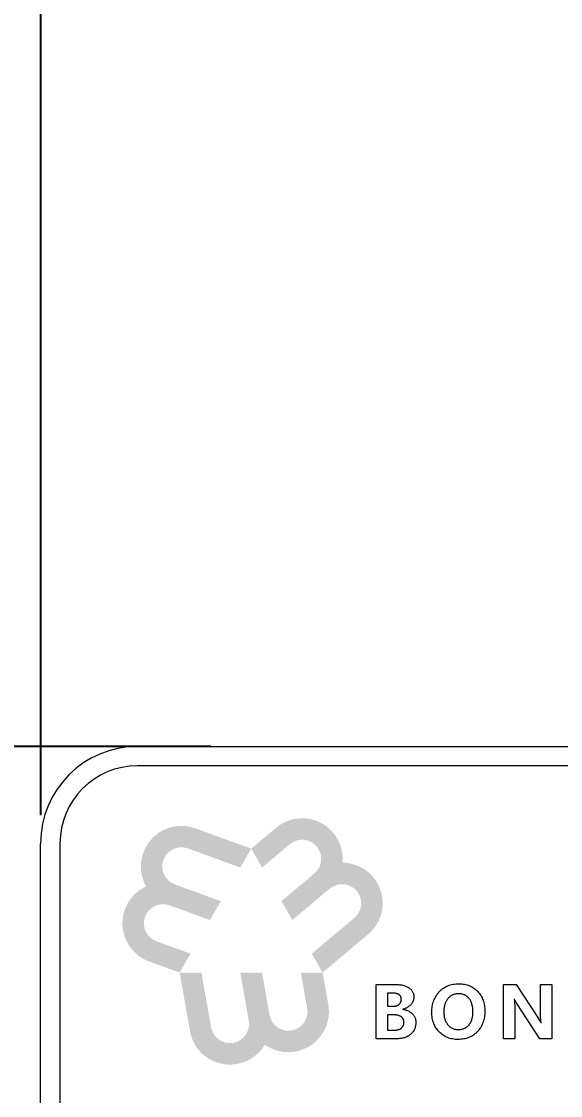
# Model space of a CAD drawing. Header units: millimetres. Extents: x 130143 to 328923, y 19139 to 134795.
# Drawn here: x 308461 to 309295, y 89503 to 91164 of the extents above; entities that cross this region are included whole.
import ezdxf

# ---------------------------------------------------------------- set-up
doc = ezdxf.new("R2010")
doc.units = ezdxf.units.MM
doc.header["$LTSCALE"] = 10
doc.layers.get('Defpoints').update_dxf_attribs({"color": 250})
doc.layers.add('邦威智能化', color=7, linetype='Continuous', lineweight=18)
doc.styles.get("Standard").update_dxf_attribs({"font": 'arial.ttf'})
doc.styles.add('宋体', font='', dxfattribs={"width": 0.8})
doc.styles.get('宋体').set_extended_font_data('SimSun')
doc.dimstyles.get("Standard").update_dxf_attribs({"dimtxt": 0.18, "dimasz": 0.18, "dimexe": 0.18, "dimexo": 0.0625, "dimgap": 0.09, "dimtad": 0, "dimtih": 1, "dimtoh": 1, "dimdec": 4, "dimzin": 0, "dimdsep": 46, "dimtxsty": 'Standard', "dimcen": 0.09, "dimadec": 0, "dimazin": 0, "dimtfac": 1, "dimtdec": 4, "dimtofl": 0, "dimtmove": 0, "dimatfit": 3, "dimfxl": 1, "dimtolj": 1, "dimtzin": 0, "dimarcsym": 0})

# ---------------------------------------------------------------- blocks, each defined once
blk = doc.blocks.new('*D495')
at = {"layer": 'Defpoints', "color": 0, "transparency": 16777216}
for p in [(315092.8, 91530), (308490.7, 89902.8), (315090.4, 89893.1)]:
    blk.add_point(p, dxfattribs=at)
at = {"layer": '邦威智能化', "color": 0, "lineweight": -2, "transparency": 16777216}
for p, q in [((308493.1, 91535.2), (308493.7, 91914.7)), ((315092.8, 91525.5), (315093.4, 91905)), ((308643.1, 91539.5), (310971.3, 91536.1)), ((314942.8, 91530.2), (312614.6, 91533.7))]:
    blk.add_line(p, q, dxfattribs=at)
at = {"layer": '邦威智能化', "color": 0, "transparency": 16777216}
for points in [[(308643.2, 91564.5), (308643.1, 91514.5), (308493.1, 91539.7)], [(314942.8, 91555.2), (314942.8, 91505.2), (315092.8, 91530)]]:
    blk.add_solid(points, dxfattribs=at)
at = {"layer": '邦威智能化', "color": 7, "lineweight": -3, "transparency": 16777216, "insert": (311793, 91534.9), "char_height": 750, "attachment_point": 5, "style": '宋体'}
blk.add_mtext('\\A1;220', dxfattribs=at)

msp = doc.modelspace()

# ---------------------------------------------------------------- hatches: boundary and pattern name
at = {"layer": '邦威智能化'}
h = msp.add_hatch(color=0, dxfattribs=at)
h.dxf.hatch_style = 1
h.paths.add_polyline_path([(308854.70826, 89917.29605), (308816.19347, 89884.9783), (308833.03818, 89855.80241), (308876.03441, 89891.88054, -1), (308914.05238, 89846.57249), (308863.06711, 89803.79077), (308879.91182, 89774.61487), (308937.84825, 89823.22931, -1), (308975.86622, 89777.92126), (308909.94076, 89722.60323), (308926.78547, 89693.42734), (308997.19237, 89752.50575, 0.6963072607), (308957.51533, 89863.32217, 0.6707004433)])
h.paths.add_polyline_path([(308926.78547, 89693.42734), (308893.09605, 89693.42734), (308902.84251, 89638.15244, -1), (308844.5956, 89627.88194), (308833.03818, 89693.42734), (308799.34876, 89693.42734), (308812.48188, 89618.9457, -1), (308754.23498, 89608.6752), (308739.29089, 89693.42734), (308705.60147, 89693.42734), (308721.56142, 89602.91397, 0.6963072607), (308837.36977, 89581.86708, 0.6707004433), (308935.51606, 89643.91367)])
h.paths.add_polyline_path([(308698.25027, 89829.65797, -1), (308718.47921, 89885.23652), (308799.34876, 89855.80241), (308816.19347, 89884.9783), (308729.82661, 89916.41327, 0.6963072607), (308653.6953, 89826.64373, 0.6707004433), (308658.35608, 89710.62325), (308705.60147, 89693.42734), (308722.44618, 89722.60323), (308669.70348, 89741.8, -1), (308689.93242, 89797.37855), (308752.47511, 89774.61487), (308769.31982, 89803.79077)])

# ---------------------------------------------------------------- linework, layer by layer
at = {"layer": '邦威智能化', "color": 5, "lineweight": -3}
for p, q in [((308490.7114, 89936.8289, 358.39653), (308490.7114, 91432.28394, 358.39653)), ((308753.84387, 90043.17229, 358.39653), (307822.04786, 90043.2468, 358.39653))]:
    msp.add_line(p, q, dxfattribs=at)
at = {"layer": '邦威智能化', "color": 7, "linetype": 'Continuous', "lineweight": 15}
for p, q in [((308640.39558, 90043.09778, 358.39653), (314940.39538, 90043.09778, 358.39653)), ((314940.39538, 90013.09783, 358.39653), (308640.39558, 90013.09783, 358.39653)), ((308490.3955, 86593.09783, 358.39653), (308490.3955, 89893.09781, 358.39653)), ((308520.39556, 89893.09781, 358.39653), (308520.39556, 86593.09783, 358.39653)), ((309009.48611, 89674.96966, 358.39653), (309039.30547, 89674.96966, 358.39653)), ((309009.48611, 89590.96966, 358.39653), (309009.48611, 89674.96966, 358.39653)), ((309026.90074, 89661.65259, 358.39653), (309026.90074, 89641.16479, 358.39653)), ((309034.42361, 89661.65259, 358.39653), (309026.90074, 89661.65259, 358.39653)), ((309206.57879, 89674.96966, 358.39653), (309226.12223, 89674.96966, 358.39653)), ((309206.57879, 89590.96966, 358.39653), (309206.57879, 89674.96966, 358.39653)), ((309226.12223, 89674.96966, 358.39653), (309260.45531, 89622.14954, 358.39653)), ((309263.94464, 89674.96966, 358.39653), (309281.35928, 89674.96966, 358.39653)), ((309263.94464, 89627.07942, 358.39653), (309263.94464, 89674.96966, 358.39653)), ((309281.35928, 89674.96966, 358.39653), (309281.35928, 89590.96966, 358.39653)), ((309223.35318, 89652.14497, 358.39653), (309223.08107, 89652.14497, 358.39653)), ((309263.00028, 89590.96966, 358.39653), (309227.37071, 89645.31037, 358.39653)), ((309026.90074, 89641.16479, 358.39653), (309035.35196, 89641.16479, 358.39653)), ((309026.90074, 89627.84771, 358.39653), (309026.90074, 89604.28674, 358.39653)), ((309037.59281, 89627.84771, 358.39653), (309026.90074, 89627.84771, 358.39653)), ((309051.00592, 89636.61906, 358.39653), (309051.00592, 89636.39497, 358.39653)), ((309223.99342, 89638.74787, 358.39653), (309223.99342, 89590.96966, 358.39653)), ((309264.6329, 89615.475, 358.39653), (309264.90501, 89615.475, 358.39653)), ((309026.90074, 89604.28674, 358.39653), (309037.76888, 89604.28674, 358.39653)), ((309040.73001, 89590.96966, 358.39653), (309009.48611, 89590.96966, 358.39653)), ((309223.99342, 89590.96966, 358.39653), (309206.57879, 89590.96966, 358.39653)), ((309281.35928, 89590.96966, 358.39653), (309263.00028, 89590.96966, 358.39653))]:
    msp.add_line(p, q, dxfattribs=at)
for radius in [150, 120]:
    msp.add_arc((308640.39548, 89893.09782, 358.39653), radius, 90, 180, dxfattribs=at)
for points, knots in [([(309048.41293, 89652.12896, 358.39653), (309048.40764, 89652.51406, 358.39653), (309048.39736, 89653.26199, 358.39653), (309048.20455, 89654.34286, 358.39653), (309047.94568, 89655.35794, 358.39653), (309047.54852, 89656.29214, 358.39653), (309047.07656, 89657.1721, 358.39653), (309046.45672, 89657.95226, 358.39653), (309045.74806, 89658.66849, 358.39653), (309044.91538, 89659.29816, 358.39653), (309043.97742, 89659.84842, 358.39653), (309042.93288, 89660.33693, 358.39653), (309041.78138, 89660.75015, 358.39653), (309040.51678, 89661.08255, 358.39653), (309039.1461, 89661.3336, 358.39653), (309037.67217, 89661.52748, 358.39653), (309036.08464, 89661.63896, 358.39653), (309034.98933, 89661.64795, 358.39653), (309034.42361, 89661.65259, 358.39653)], [0, 0, 0, 0, 204.9987740727, 398.1478191316, 583.7764370417, 762.3389188677, 938.0690712508, 1114.4656975383, 1291.4805783219, 1474.1206615271, 1669.2704406335, 1870.3432368431, 2088.1096563823, 2320.6484088745, 2566.6975933898, 2830.6303123563, 3112.9623859676, 3414.558164398, 3414.558164398, 3414.558164398, 3414.558164398]), ([(309048.41293, 89652.12896, 358.39653), (309048.40764, 89652.51406, 358.39653), (309048.39736, 89653.26199, 358.39653), (309048.20455, 89654.34286, 358.39653), (309047.94568, 89655.35794, 358.39653), (309047.54852, 89656.29214, 358.39653), (309047.07656, 89657.1721, 358.39653), (309046.45672, 89657.95226, 358.39653), (309045.74806, 89658.66849, 358.39653), (309044.91538, 89659.29816, 358.39653), (309043.97742, 89659.84842, 358.39653), (309042.93288, 89660.33693, 358.39653), (309041.78138, 89660.75015, 358.39653), (309040.51678, 89661.08255, 358.39653), (309039.1461, 89661.3336, 358.39653), (309037.67217, 89661.52748, 358.39653), (309036.08464, 89661.63896, 358.39653), (309034.98933, 89661.64795, 358.39653), (309034.42361, 89661.65259, 358.39653)], [0, 0, 0, 0, 204.9987740727, 398.1478191316, 583.7764370417, 762.3389188677, 938.0690712508, 1114.4656975383, 1291.4805783219, 1474.1206615271, 1669.2704406335, 1870.3432368431, 2088.1096563823, 2320.6484088745, 2566.6975933898, 2830.6303123563, 3112.9623859676, 3414.558164398, 3414.558164398, 3414.558164398, 3414.558164398]), ([(309039.30547, 89674.96966, 358.39653), (309040.41565, 89674.95507, 358.39653), (309042.57474, 89674.9267, 358.39653), (309045.71222, 89674.68563, 358.39653), (309048.65724, 89674.28629, 358.39653), (309051.41179, 89673.74089, 358.39653), (309053.96041, 89672.99782, 358.39653), (309056.32371, 89672.12244, 358.39653), (309058.4817, 89671.06663, 358.39653), (309060.4459, 89669.86417, 358.39653), (309062.20412, 89668.52621, 358.39653), (309063.71166, 89667.02418, 358.39653), (309065.0075, 89665.42084, 358.39653), (309066.06248, 89663.68257, 358.39653), (309066.88184, 89661.82069, 358.39653), (309067.4544, 89659.8284, 358.39653), (309067.82071, 89657.71794, 358.39653), (309067.85752, 89656.26544, 358.39653), (309067.87635, 89655.52226, 358.39653)], [0, 0, 0, 0, 293.0604530385, 569.9411110869, 830.0976597665, 1077.3311164659, 1310.4728088817, 1530.2272436191, 1741.8878447791, 1943.6040003157, 2137.4353543041, 2323.687488651, 2504.0683115814, 2680.4113669053, 2858.8959230538, 3039.4141790122, 3226.5165415014, 3422.5513759517, 3422.5513759517, 3422.5513759517, 3422.5513759517]), ([(309039.30547, 89674.96966, 358.39653), (309040.41565, 89674.95507, 358.39653), (309042.57474, 89674.9267, 358.39653), (309045.71222, 89674.68563, 358.39653), (309048.65724, 89674.28629, 358.39653), (309051.41179, 89673.74089, 358.39653), (309053.96041, 89672.99782, 358.39653), (309056.32371, 89672.12244, 358.39653), (309058.4817, 89671.06663, 358.39653), (309060.4459, 89669.86417, 358.39653), (309062.20412, 89668.52621, 358.39653), (309063.71166, 89667.02418, 358.39653), (309065.0075, 89665.42084, 358.39653), (309066.06248, 89663.68257, 358.39653), (309066.88184, 89661.82069, 358.39653), (309067.4544, 89659.8284, 358.39653), (309067.82071, 89657.71794, 358.39653), (309067.85752, 89656.26544, 358.39653), (309067.87635, 89655.52226, 358.39653)], [0, 0, 0, 0, 293.0604530385, 569.9411110869, 830.0976597665, 1077.3311164659, 1310.4728088817, 1530.2272436191, 1741.8878447791, 1943.6040003157, 2137.4353543041, 2323.687488651, 2504.0683115814, 2680.4113669053, 2858.8959230538, 3039.4141790122, 3226.5165415014, 3422.5513759517, 3422.5513759517, 3422.5513759517, 3422.5513759517]), ([(309095.73976, 89631.89726, 358.39653), (309095.77044, 89633.4889, 358.39653), (309095.83055, 89636.60721, 358.39653), (309096.39379, 89641.16836, 358.39653), (309097.27626, 89645.5114, 358.39653), (309098.54561, 89649.62171, 358.39653), (309100.16467, 89653.50872, 358.39653), (309102.16306, 89657.15654, 358.39653), (309104.50995, 89660.58889, 358.39653), (309107.20983, 89663.75724, 358.39653), (309110.18991, 89666.64041, 358.39653), (309113.43509, 89669.15191, 358.39653), (309116.92516, 89671.26187, 358.39653), (309120.6372, 89672.99772, 358.39653), (309124.58238, 89674.34571, 358.39653), (309128.7551, 89675.30145, 358.39653), (309133.16119, 89675.89038, 358.39653), (309136.17996, 89675.95898, 358.39653), (309137.72376, 89675.99406, 358.39653)], [0, 0, 0, 0, 241.4009299129, 472.9459829084, 696.1677967679, 913.0478709304, 1124.5818400809, 1333.9720099966, 1543.0176334008, 1754.3656440358, 1964.4806414637, 2171.0904232019, 2375.5913092391, 2582.0186330339, 2791.6840324961, 3006.9019102104, 3230.6163844791, 3464.7689440449, 3464.7689440449, 3464.7689440449, 3464.7689440449]), ([(309095.73976, 89631.89726, 358.39653), (309095.77044, 89633.4889, 358.39653), (309095.83055, 89636.60721, 358.39653), (309096.39379, 89641.16836, 358.39653), (309097.27626, 89645.5114, 358.39653), (309098.54561, 89649.62171, 358.39653), (309100.16467, 89653.50872, 358.39653), (309102.16306, 89657.15654, 358.39653), (309104.50995, 89660.58889, 358.39653), (309107.20983, 89663.75724, 358.39653), (309110.18991, 89666.64041, 358.39653), (309113.43509, 89669.15191, 358.39653), (309116.92516, 89671.26187, 358.39653), (309120.6372, 89672.99772, 358.39653), (309124.58238, 89674.34571, 358.39653), (309128.7551, 89675.30145, 358.39653), (309133.16119, 89675.89038, 358.39653), (309136.17996, 89675.95898, 358.39653), (309137.72376, 89675.99406, 358.39653)], [0, 0, 0, 0, 241.4009299129, 472.9459829084, 696.1677967679, 913.0478709304, 1124.5818400809, 1333.9720099966, 1543.0176334008, 1754.3656440358, 1964.4806414637, 2171.0904232019, 2375.5913092391, 2582.0186330339, 2791.6840324961, 3006.9019102104, 3230.6163844791, 3464.7689440449, 3464.7689440449, 3464.7689440449, 3464.7689440449]), ([(309137.72376, 89675.99406, 358.39653), (309139.18725, 89675.95565, 358.39653), (309142.05522, 89675.8804, 358.39653), (309146.24996, 89675.33506, 358.39653), (309150.22302, 89674.40564, 358.39653), (309153.98433, 89673.10856, 358.39653), (309157.51481, 89671.41532, 358.39653), (309160.84238, 89669.37593, 358.39653), (309163.92774, 89666.93922, 358.39653), (309166.76322, 89664.15411, 358.39653), (309169.33394, 89661.09863, 358.39653), (309171.56899, 89657.79595, 358.39653), (309173.47033, 89654.28564, 358.39653), (309175.02572, 89650.55925, 358.39653), (309176.22932, 89646.61798, 358.39653), (309177.06656, 89642.46853, 358.39653), (309177.59273, 89638.11046, 358.39653), (309177.65775, 89635.13203, 358.39653), (309177.69098, 89633.60991, 358.39653)], [0, 0, 0, 0, 236.808840732, 464.0702960783, 683.1404038141, 896.1315440442, 1106.6139708621, 1315.5677937065, 1526.4748303737, 1741.3998384716, 1957.7509827527, 2171.6084269943, 2385.6435877906, 2602.7652427434, 2823.9975824879, 3051.4164461136, 3287.0338378888, 3533.2969414496, 3533.2969414496, 3533.2969414496, 3533.2969414496]), ([(309137.72376, 89675.99406, 358.39653), (309139.18725, 89675.95565, 358.39653), (309142.05522, 89675.8804, 358.39653), (309146.24996, 89675.33506, 358.39653), (309150.22302, 89674.40564, 358.39653), (309153.98433, 89673.10856, 358.39653), (309157.51481, 89671.41532, 358.39653), (309160.84238, 89669.37593, 358.39653), (309163.92774, 89666.93922, 358.39653), (309166.76322, 89664.15411, 358.39653), (309169.33394, 89661.09863, 358.39653), (309171.56899, 89657.79595, 358.39653), (309173.47033, 89654.28564, 358.39653), (309175.02572, 89650.55925, 358.39653), (309176.22932, 89646.61798, 358.39653), (309177.06656, 89642.46853, 358.39653), (309177.59273, 89638.11046, 358.39653), (309177.65775, 89635.13203, 358.39653), (309177.69098, 89633.60991, 358.39653)], [0, 0, 0, 0, 236.808840732, 464.0702960783, 683.1404038141, 896.1315440442, 1106.6139708621, 1315.5677937065, 1526.4748303737, 1741.3998384716, 1957.7509827527, 2171.6084269943, 2385.6435877906, 2602.7652427434, 2823.9975824879, 3051.4164461136, 3287.0338378888, 3533.2969414496, 3533.2969414496, 3533.2969414496, 3533.2969414496]), ([(309035.35196, 89641.16479, 358.39653), (309035.84309, 89641.17488, 358.39653), (309036.80037, 89641.19457, 358.39653), (309038.20212, 89641.32242, 358.39653), (309039.52582, 89641.53951, 358.39653), (309040.76521, 89641.86584, 358.39653), (309041.92613, 89642.26106, 358.39653), (309043.00529, 89642.75863, 358.39653), (309043.99835, 89643.35529, 358.39653), (309044.91559, 89644.02408, 358.39653), (309045.73477, 89644.78278, 358.39653), (309046.4649, 89645.6096, 358.39653), (309047.05182, 89646.53725, 358.39653), (309047.5548, 89647.51409, 358.39653), (309047.94382, 89648.5672, 358.39653), (309048.20482, 89649.69174, 358.39653), (309048.39697, 89650.88466, 358.39653), (309048.40752, 89651.70664, 358.39653), (309048.41293, 89652.12896, 358.39653)], [0, 0, 0, 0, 259.7503662173, 506.2891200935, 743.813116964, 968.3073107884, 1183.3814797944, 1391.7038060275, 1595.4462107818, 1795.2420398365, 1990.9507269391, 2185.0045585466, 2376.7674323973, 2569.8545369059, 2765.3800428354, 2968.6529042621, 3179.7660216539, 3402.854722302, 3402.854722302, 3402.854722302, 3402.854722302]), ([(309035.35196, 89641.16479, 358.39653), (309035.84309, 89641.17488, 358.39653), (309036.80037, 89641.19457, 358.39653), (309038.20212, 89641.32242, 358.39653), (309039.52582, 89641.53951, 358.39653), (309040.76521, 89641.86584, 358.39653), (309041.92613, 89642.26106, 358.39653), (309043.00529, 89642.75863, 358.39653), (309043.99835, 89643.35529, 358.39653), (309044.91559, 89644.02408, 358.39653), (309045.73477, 89644.78278, 358.39653), (309046.4649, 89645.6096, 358.39653), (309047.05182, 89646.53725, 358.39653), (309047.5548, 89647.51409, 358.39653), (309047.94382, 89648.5672, 358.39653), (309048.20482, 89649.69174, 358.39653), (309048.39697, 89650.88466, 358.39653), (309048.40752, 89651.70664, 358.39653), (309048.41293, 89652.12896, 358.39653)], [0, 0, 0, 0, 259.7503662173, 506.2891200935, 743.813116964, 968.3073107884, 1183.3814797944, 1391.7038060275, 1595.4462107818, 1795.2420398365, 1990.9507269391, 2185.0045585466, 2376.7674323973, 2569.8545369059, 2765.3800428354, 2968.6529042621, 3179.7660216539, 3402.854722302, 3402.854722302, 3402.854722302, 3402.854722302]), ([(309067.87635, 89655.52226, 358.39653), (309067.86032, 89654.96656, 358.39653), (309067.8286, 89653.86668, 358.39653), (309067.59507, 89652.2438, 358.39653), (309067.23627, 89650.66886, 358.39653), (309066.69575, 89649.15621, 358.39653), (309066.02511, 89647.68805, 358.39653), (309065.18315, 89646.27946, 358.39653), (309064.20791, 89644.91559, 358.39653), (309063.08717, 89643.62514, 358.39653), (309061.85191, 89642.41657, 358.39653), (309060.54745, 89641.27455, 358.39653), (309059.14472, 89640.24967, 358.39653), (309057.66865, 89639.3194, 358.39653), (309056.1196, 89638.48533, 358.39653), (309054.48295, 89637.76637, 358.39653), (309052.7832, 89637.11819, 358.39653), (309051.60104, 89636.78619, 358.39653), (309051.00592, 89636.61906, 358.39653)], [0, 0, 0, 0, 209.2970928877, 414.2634327418, 616.6107939605, 816.8705955694, 1018.3373983728, 1223.8058299676, 1434.114049068, 1649.3128167922, 1866.7902671844, 2084.8244013809, 2301.9299362374, 2520.5470628144, 2741.7823418722, 2964.0471574919, 3193.671084234, 3426.449609684, 3426.449609684, 3426.449609684, 3426.449609684]), ([(309067.87635, 89655.52226, 358.39653), (309067.86032, 89654.96656, 358.39653), (309067.8286, 89653.86668, 358.39653), (309067.59507, 89652.2438, 358.39653), (309067.23627, 89650.66886, 358.39653), (309066.69575, 89649.15621, 358.39653), (309066.02511, 89647.68805, 358.39653), (309065.18315, 89646.27946, 358.39653), (309064.20791, 89644.91559, 358.39653), (309063.08717, 89643.62514, 358.39653), (309061.85191, 89642.41657, 358.39653), (309060.54745, 89641.27455, 358.39653), (309059.14472, 89640.24967, 358.39653), (309057.66865, 89639.3194, 358.39653), (309056.1196, 89638.48533, 358.39653), (309054.48295, 89637.76637, 358.39653), (309052.7832, 89637.11819, 358.39653), (309051.60104, 89636.78619, 358.39653), (309051.00592, 89636.61906, 358.39653)], [0, 0, 0, 0, 209.2970928877, 414.2634327418, 616.6107939605, 816.8705955694, 1018.3373983728, 1223.8058299676, 1434.114049068, 1649.3128167922, 1866.7902671844, 2084.8244013809, 2301.9299362374, 2520.5470628144, 2741.7823418722, 2964.0471574919, 3193.671084234, 3426.449609684, 3426.449609684, 3426.449609684, 3426.449609684]), ([(309137.16354, 89660.6282, 358.39653), (309136.29274, 89660.60214, 358.39653), (309134.59715, 89660.5514, 358.39653), (309132.12076, 89660.19844, 358.39653), (309129.79085, 89659.58935, 358.39653), (309127.59778, 89658.73821, 358.39653), (309125.54871, 89657.64336, 358.39653), (309123.64717, 89656.29791, 358.39653), (309121.87636, 89654.72798, 358.39653), (309120.2845, 89652.90776, 358.39653), (309118.84776, 89650.91402, 358.39653), (309117.59488, 89648.75828, 358.39653), (309116.53595, 89646.45856, 358.39653), (309115.67141, 89644.01494, 358.39653), (309114.99989, 89641.42802, 358.39653), (309114.52489, 89638.69807, 358.39653), (309114.23073, 89635.82521, 358.39653), (309114.19636, 89633.86139, 358.39653), (309114.17879, 89632.85762, 358.39653)], [0, 0, 0, 0, 225.0308224662, 438.171972377, 644.864052073, 846.1311257498, 1044.7737326071, 1243.703284828, 1446.8462808679, 1654.9136335398, 1867.3041267817, 2081.0999392531, 2298.2708129892, 2520.6968423259, 2750.1289669552, 2988.1635700186, 3236.2310121738, 3495.5957179791, 3495.5957179791, 3495.5957179791, 3495.5957179791]), ([(309137.16354, 89660.6282, 358.39653), (309136.29274, 89660.60214, 358.39653), (309134.59715, 89660.5514, 358.39653), (309132.12076, 89660.19844, 358.39653), (309129.79085, 89659.58935, 358.39653), (309127.59778, 89658.73821, 358.39653), (309125.54871, 89657.64336, 358.39653), (309123.64717, 89656.29791, 358.39653), (309121.87636, 89654.72798, 358.39653), (309120.2845, 89652.90776, 358.39653), (309118.84776, 89650.91402, 358.39653), (309117.59488, 89648.75828, 358.39653), (309116.53595, 89646.45856, 358.39653), (309115.67141, 89644.01494, 358.39653), (309114.99989, 89641.42802, 358.39653), (309114.52489, 89638.69807, 358.39653), (309114.23073, 89635.82521, 358.39653), (309114.19636, 89633.86139, 358.39653), (309114.17879, 89632.85762, 358.39653)], [0, 0, 0, 0, 225.0308224662, 438.171972377, 644.864052073, 846.1311257498, 1044.7737326071, 1243.703284828, 1446.8462808679, 1654.9136335398, 1867.3041267817, 2081.0999392531, 2298.2708129892, 2520.6968423259, 2750.1289669552, 2988.1635700186, 3236.2310121738, 3495.5957179791, 3495.5957179791, 3495.5957179791, 3495.5957179791]), ([(309159.25196, 89632.5375, 358.39653), (309159.23333, 89633.59451, 358.39653), (309159.19703, 89635.65346, 358.39653), (309158.92135, 89638.65326, 358.39653), (309158.47616, 89641.48281, 358.39653), (309157.85955, 89644.14631, 358.39653), (309157.04692, 89646.6407, 358.39653), (309156.02559, 89648.95129, 358.39653), (309154.86689, 89651.11492, 358.39653), (309153.4986, 89653.08178, 358.39653), (309151.9881, 89654.8647, 358.39653), (309150.31175, 89656.41323, 358.39653), (309148.48808, 89657.7279, 358.39653), (309146.50144, 89658.78254, 358.39653), (309144.37722, 89659.62372, 358.39653), (309142.10339, 89660.21086, 358.39653), (309139.68284, 89660.57248, 358.39653), (309138.01852, 89660.60929, 358.39653), (309137.16354, 89660.6282, 358.39653)], [0, 0, 0, 0, 277.0121486115, 539.5930611064, 788.8082819487, 1027.2647542287, 1255.4498530857, 1475.2493760894, 1688.6385772619, 1897.7183116922, 2102.0296972608, 2299.9527916642, 2494.3769571374, 2689.5790733309, 2887.9758575089, 3091.8272975308, 3303.8327951535, 3527.792318892, 3527.792318892, 3527.792318892, 3527.792318892]), ([(309159.25196, 89632.5375, 358.39653), (309159.23333, 89633.59451, 358.39653), (309159.19703, 89635.65346, 358.39653), (309158.92135, 89638.65326, 358.39653), (309158.47616, 89641.48281, 358.39653), (309157.85955, 89644.14631, 358.39653), (309157.04692, 89646.6407, 358.39653), (309156.02559, 89648.95129, 358.39653), (309154.86689, 89651.11492, 358.39653), (309153.4986, 89653.08178, 358.39653), (309151.9881, 89654.8647, 358.39653), (309150.31175, 89656.41323, 358.39653), (309148.48808, 89657.7279, 358.39653), (309146.50144, 89658.78254, 358.39653), (309144.37722, 89659.62372, 358.39653), (309142.10339, 89660.21086, 358.39653), (309139.68284, 89660.57248, 358.39653), (309138.01852, 89660.60929, 358.39653), (309137.16354, 89660.6282, 358.39653)], [0, 0, 0, 0, 277.0121486115, 539.5930611064, 788.8082819487, 1027.2647542287, 1255.4498530857, 1475.2493760894, 1688.6385772619, 1897.7183116922, 2102.0296972608, 2299.9527916642, 2494.3769571374, 2689.5790733309, 2887.9758575089, 3091.8272975308, 3303.8327951535, 3527.792318892, 3527.792318892, 3527.792318892, 3527.792318892]), ([(309223.08107, 89652.14497, 358.39653), (309223.15293, 89651.76125, 358.39653), (309223.30617, 89650.9429, 358.39653), (309223.49531, 89649.63512, 358.39653), (309223.65315, 89648.17757, 358.39653), (309223.77909, 89646.57622, 358.39653), (309223.87486, 89644.83104, 358.39653), (309223.93211, 89642.93636, 358.39653), (309223.98636, 89640.89298, 358.39653), (309223.99101, 89639.47885, 358.39653), (309223.99342, 89638.74787, 358.39653)], [0, 0, 0, 0, 163.1591474773, 347.9702036471, 552.1255351861, 775.8420885118, 1019.2845190591, 1282.5804773885, 1568.1040868692, 1873.6278130262, 1873.6278130262, 1873.6278130262, 1873.6278130262]), ([(309223.08107, 89652.14497, 358.39653), (309223.15293, 89651.76125, 358.39653), (309223.30617, 89650.9429, 358.39653), (309223.49531, 89649.63512, 358.39653), (309223.65315, 89648.17757, 358.39653), (309223.77909, 89646.57622, 358.39653), (309223.87486, 89644.83104, 358.39653), (309223.93211, 89642.93636, 358.39653), (309223.98636, 89640.89298, 358.39653), (309223.99101, 89639.47885, 358.39653), (309223.99342, 89638.74787, 358.39653)], [0, 0, 0, 0, 163.1591474773, 347.9702036471, 552.1255351861, 775.8420885118, 1019.2845190591, 1282.5804773885, 1568.1040868692, 1873.6278130262, 1873.6278130262, 1873.6278130262, 1873.6278130262]), ([(309227.37071, 89645.31037, 358.39653), (309226.93345, 89645.97946, 358.39653), (309226.11119, 89647.23766, 358.39653), (309225.02912, 89649.05727, 358.39653), (309224.09797, 89650.65111, 358.39653), (309223.58853, 89651.67291, 358.39653), (309223.35318, 89652.14497, 358.39653)], [0, 0, 0, 0, 302.8476049472, 569.4898749408, 802.2096559125, 1002.0424700022, 1002.0424700022, 1002.0424700022, 1002.0424700022]), ([(309227.37071, 89645.31037, 358.39653), (309226.93345, 89645.97946, 358.39653), (309226.11119, 89647.23766, 358.39653), (309225.02912, 89649.05727, 358.39653), (309224.09797, 89650.65111, 358.39653), (309223.58853, 89651.67291, 358.39653), (309223.35318, 89652.14497, 358.39653)], [0, 0, 0, 0, 302.8476049472, 569.4898749408, 802.2096559125, 1002.0424700022, 1002.0424700022, 1002.0424700022, 1002.0424700022]), ([(309052.5105, 89616.43537, 358.39653), (309052.49721, 89616.87342, 358.39653), (309052.47118, 89617.73177, 358.39653), (309052.29662, 89618.98329, 358.39653), (309051.99446, 89620.16128, 358.39653), (309051.55718, 89621.25466, 358.39653), (309051.00884, 89622.27859, 358.39653), (309050.33296, 89623.22164, 358.39653), (309049.54303, 89624.09749, 358.39653), (309048.62289, 89624.87921, 358.39653), (309047.59945, 89625.58374, 358.39653), (309046.47163, 89626.19227, 358.39653), (309045.24489, 89626.70951, 358.39653), (309043.90705, 89627.11714, 358.39653), (309042.47627, 89627.4594, 358.39653), (309040.93756, 89627.67093, 358.39653), (309039.30322, 89627.82403, 358.39653), (309038.17477, 89627.83966, 358.39653), (309037.59281, 89627.84771, 358.39653)], [0, 0, 0, 0, 210.2406981062, 411.9647739946, 605.1362396195, 792.4999436145, 975.8300441318, 1161.2940295062, 1348.0266413878, 1540.5179236838, 1739.4100121644, 1943.3810139265, 2154.5554280913, 2377.2918854407, 2613.9607910944, 2859.8706002177, 3122.0937677115, 3401.3338575146, 3401.3338575146, 3401.3338575146, 3401.3338575146]), ([(309052.5105, 89616.43537, 358.39653), (309052.49721, 89616.87342, 358.39653), (309052.47118, 89617.73177, 358.39653), (309052.29662, 89618.98329, 358.39653), (309051.99446, 89620.16128, 358.39653), (309051.55718, 89621.25466, 358.39653), (309051.00884, 89622.27859, 358.39653), (309050.33296, 89623.22164, 358.39653), (309049.54303, 89624.09749, 358.39653), (309048.62289, 89624.87921, 358.39653), (309047.59945, 89625.58374, 358.39653), (309046.47163, 89626.19227, 358.39653), (309045.24489, 89626.70951, 358.39653), (309043.90705, 89627.11714, 358.39653), (309042.47627, 89627.4594, 358.39653), (309040.93756, 89627.67093, 358.39653), (309039.30322, 89627.82403, 358.39653), (309038.17477, 89627.83966, 358.39653), (309037.59281, 89627.84771, 358.39653)], [0, 0, 0, 0, 210.2406981062, 411.9647739946, 605.1362396195, 792.4999436145, 975.8300441318, 1161.2940295062, 1348.0266413878, 1540.5179236838, 1739.4100121644, 1943.3810139265, 2154.5554280913, 2377.2918854407, 2613.9607910944, 2859.8706002177, 3122.0937677115, 3401.3338575146, 3401.3338575146, 3401.3338575146, 3401.3338575146]), ([(309051.00592, 89636.39497, 358.39653), (309051.73338, 89636.29384, 358.39653), (309053.16611, 89636.09466, 358.39653), (309055.24926, 89635.61321, 358.39653), (309057.21693, 89634.98001, 358.39653), (309059.09369, 89634.2576, 358.39653), (309060.83876, 89633.34431, 358.39653), (309062.49805, 89632.32695, 358.39653), (309064.03551, 89631.15074, 358.39653), (309065.45998, 89629.85494, 358.39653), (309066.7529, 89628.45722, 358.39653), (309067.88475, 89626.95939, 358.39653), (309068.83636, 89625.36586, 358.39653), (309069.60045, 89623.67576, 358.39653), (309070.21618, 89621.90985, 358.39653), (309070.64671, 89620.05371, 358.39653), (309070.90881, 89618.11292, 358.39653), (309070.9358, 89616.78834, 358.39653), (309070.94952, 89616.11524, 358.39653)], [0, 0, 0, 0, 239.8760121514, 472.4393391953, 697.3646605198, 914.8867809637, 1128.4973913665, 1339.8773190947, 1550.1041257611, 1759.8751516954, 1968.3603186336, 2171.2616291231, 2372.1537799953, 2573.401057843, 2776.2649264488, 2982.1764206014, 3194.9318439699, 3414.7398210676, 3414.7398210676, 3414.7398210676, 3414.7398210676]), ([(309051.00592, 89636.39497, 358.39653), (309051.73338, 89636.29384, 358.39653), (309053.16611, 89636.09466, 358.39653), (309055.24926, 89635.61321, 358.39653), (309057.21693, 89634.98001, 358.39653), (309059.09369, 89634.2576, 358.39653), (309060.83876, 89633.34431, 358.39653), (309062.49805, 89632.32695, 358.39653), (309064.03551, 89631.15074, 358.39653), (309065.45998, 89629.85494, 358.39653), (309066.7529, 89628.45722, 358.39653), (309067.88475, 89626.95939, 358.39653), (309068.83636, 89625.36586, 358.39653), (309069.60045, 89623.67576, 358.39653), (309070.21618, 89621.90985, 358.39653), (309070.64671, 89620.05371, 358.39653), (309070.90881, 89618.11292, 358.39653), (309070.9358, 89616.78834, 358.39653), (309070.94952, 89616.11524, 358.39653)], [0, 0, 0, 0, 239.8760121514, 472.4393391953, 697.3646605198, 914.8867809637, 1128.4973913665, 1339.8773190947, 1550.1041257611, 1759.8751516954, 1968.3603186336, 2171.2616291231, 2372.1537799953, 2573.401057843, 2776.2649264488, 2982.1764206014, 3194.9318439699, 3414.7398210676, 3414.7398210676, 3414.7398210676, 3414.7398210676]), ([(309136.36324, 89589.94527, 358.39653), (309134.89402, 89589.97476, 358.39653), (309132.00845, 89590.03268, 358.39653), (309127.79314, 89590.61555, 358.39653), (309123.78399, 89591.513, 358.39653), (309119.99297, 89592.80686, 358.39653), (309116.40877, 89594.4538, 358.39653), (309113.04125, 89596.48832, 358.39653), (309109.88795, 89598.88864, 358.39653), (309106.97409, 89601.63338, 358.39653), (309104.33958, 89604.66246, 358.39653), (309102.04166, 89607.93308, 358.39653), (309100.06772, 89611.40282, 358.39653), (309098.49065, 89615.10272, 358.39653), (309097.24674, 89619.00352, 358.39653), (309096.37727, 89623.11605, 358.39653), (309095.83528, 89627.43839, 358.39653), (309095.77203, 89630.39105, 358.39653), (309095.73976, 89631.89726, 358.39653)], [0, 0, 0, 0, 231.796699006, 455.2543438078, 670.3926044822, 879.4694126045, 1086.3514814274, 1291.8902744255, 1499.2500979576, 1710.7689784815, 1922.709985929, 2131.8427665563, 2340.7753340211, 2551.6695305549, 2765.556183729, 2986.0853151, 3214.3418894984, 3452.0295595479, 3452.0295595479, 3452.0295595479, 3452.0295595479]), ([(309136.36324, 89589.94527, 358.39653), (309134.89402, 89589.97476, 358.39653), (309132.00845, 89590.03268, 358.39653), (309127.79314, 89590.61555, 358.39653), (309123.78399, 89591.513, 358.39653), (309119.99297, 89592.80686, 358.39653), (309116.40877, 89594.4538, 358.39653), (309113.04125, 89596.48832, 358.39653), (309109.88795, 89598.88864, 358.39653), (309106.97409, 89601.63338, 358.39653), (309104.33958, 89604.66246, 358.39653), (309102.04166, 89607.93308, 358.39653), (309100.06772, 89611.40282, 358.39653), (309098.49065, 89615.10272, 358.39653), (309097.24674, 89619.00352, 358.39653), (309096.37727, 89623.11605, 358.39653), (309095.83528, 89627.43839, 358.39653), (309095.77203, 89630.39105, 358.39653), (309095.73976, 89631.89726, 358.39653)], [0, 0, 0, 0, 231.796699006, 455.2543438078, 670.3926044822, 879.4694126045, 1086.3514814274, 1291.8902744255, 1499.2500979576, 1710.7689784815, 1922.709985929, 2131.8427665563, 2340.7753340211, 2551.6695305549, 2765.556183729, 2986.0853151, 3214.3418894984, 3452.0295595479, 3452.0295595479, 3452.0295595479, 3452.0295595479]), ([(309114.17879, 89632.85762, 358.39653), (309114.19848, 89631.87006, 358.39653), (309114.23709, 89629.93378, 358.39653), (309114.50276, 89627.09587, 358.39653), (309114.98744, 89624.40082, 358.39653), (309115.64585, 89621.84368, 358.39653), (309116.46676, 89619.41334, 358.39653), (309117.5179, 89617.13779, 358.39653), (309118.7383, 89614.99116, 358.39653), (309120.13985, 89613.00065, 358.39653), (309121.69428, 89611.18603, 358.39653), (309123.4281, 89609.62107, 358.39653), (309125.28952, 89608.28652, 358.39653), (309127.28835, 89607.18073, 358.39653), (309129.44189, 89606.35501, 358.39653), (309131.72447, 89605.73738, 358.39653), (309134.1545, 89605.3902, 358.39653), (309135.81799, 89605.33786, 358.39653), (309136.66736, 89605.31113, 358.39653)], [0, 0, 0, 0, 257.0970990059, 504.0785605926, 741.1191236037, 969.191774802, 1191.0164338873, 1407.9337166962, 1620.702268739, 1833.0351353923, 2040.7938597832, 2241.395043024, 2439.5139876766, 2635.9459506508, 2834.2984688319, 3038.4743527422, 3250.4252600149, 3471.5530403811, 3471.5530403811, 3471.5530403811, 3471.5530403811]), ([(309114.17879, 89632.85762, 358.39653), (309114.19848, 89631.87006, 358.39653), (309114.23709, 89629.93378, 358.39653), (309114.50276, 89627.09587, 358.39653), (309114.98744, 89624.40082, 358.39653), (309115.64585, 89621.84368, 358.39653), (309116.46676, 89619.41334, 358.39653), (309117.5179, 89617.13779, 358.39653), (309118.7383, 89614.99116, 358.39653), (309120.13985, 89613.00065, 358.39653), (309121.69428, 89611.18603, 358.39653), (309123.4281, 89609.62107, 358.39653), (309125.28952, 89608.28652, 358.39653), (309127.28835, 89607.18073, 358.39653), (309129.44189, 89606.35501, 358.39653), (309131.72447, 89605.73738, 358.39653), (309134.1545, 89605.3902, 358.39653), (309135.81799, 89605.33786, 358.39653), (309136.66736, 89605.31113, 358.39653)], [0, 0, 0, 0, 257.0970990059, 504.0785605926, 741.1191236037, 969.191774802, 1191.0164338873, 1407.9337166962, 1620.702268739, 1833.0351353923, 2040.7938597832, 2241.395043024, 2439.5139876766, 2635.9459506508, 2834.2984688319, 3038.4743527422, 3250.4252600149, 3471.5530403811, 3471.5530403811, 3471.5530403811, 3471.5530403811]), ([(309177.69098, 89633.60991, 358.39653), (309177.66095, 89632.02349, 358.39653), (309177.60221, 89628.92091, 358.39653), (309177.03227, 89624.38859, 358.39653), (309176.17369, 89620.0808, 358.39653), (309174.91417, 89616.00162, 358.39653), (309173.29883, 89612.14986, 358.39653), (309171.31649, 89608.52608, 358.39653), (309168.98805, 89605.133, 358.39653), (309166.31792, 89602.00431, 358.39653), (309163.36544, 89599.17507, 358.39653), (309160.16845, 89596.69207, 358.39653), (309156.74102, 89594.60243, 358.39653), (309153.09063, 89592.89301, 358.39653), (309149.22156, 89591.56384, 358.39653), (309145.12895, 89590.62228, 358.39653), (309140.81829, 89590.05373, 358.39653), (309137.86957, 89589.98194, 358.39653), (309136.36324, 89589.94527, 358.39653)], [0, 0, 0, 0, 247.5180250538, 484.074947068, 711.9232074695, 932.413787568, 1149.2694494321, 1362.8264460952, 1576.0454021875, 1790.4953059167, 2003.7272734788, 2213.2894404842, 2421.1100726493, 2629.0024479367, 2841.2824823186, 3058.4513625459, 3283.5432554882, 3518.6118838849, 3518.6118838849, 3518.6118838849, 3518.6118838849]), ([(309177.69098, 89633.60991, 358.39653), (309177.66095, 89632.02349, 358.39653), (309177.60221, 89628.92091, 358.39653), (309177.03227, 89624.38859, 358.39653), (309176.17369, 89620.0808, 358.39653), (309174.91417, 89616.00162, 358.39653), (309173.29883, 89612.14986, 358.39653), (309171.31649, 89608.52608, 358.39653), (309168.98805, 89605.133, 358.39653), (309166.31792, 89602.00431, 358.39653), (309163.36544, 89599.17507, 358.39653), (309160.16845, 89596.69207, 358.39653), (309156.74102, 89594.60243, 358.39653), (309153.09063, 89592.89301, 358.39653), (309149.22156, 89591.56384, 358.39653), (309145.12895, 89590.62228, 358.39653), (309140.81829, 89590.05373, 358.39653), (309137.86957, 89589.98194, 358.39653), (309136.36324, 89589.94527, 358.39653)], [0, 0, 0, 0, 247.5180250538, 484.074947068, 711.9232074695, 932.413787568, 1149.2694494321, 1362.8264460952, 1576.0454021875, 1790.4953059167, 2003.7272734788, 2213.2894404842, 2421.1100726493, 2629.0024479367, 2841.2824823186, 3058.4513625459, 3283.5432554882, 3518.6118838849, 3518.6118838849, 3518.6118838849, 3518.6118838849]), ([(309136.66736, 89605.31113, 358.39653), (309137.53302, 89605.32997, 358.39653), (309139.22389, 89605.36676, 358.39653), (309141.68475, 89605.73194, 358.39653), (309143.99935, 89606.30011, 358.39653), (309146.17157, 89607.10715, 358.39653), (309148.19169, 89608.14985, 358.39653), (309150.07007, 89609.42042, 358.39653), (309151.77205, 89610.94989, 358.39653), (309153.3405, 89612.67143, 358.39653), (309154.73329, 89614.60362, 358.39653), (309155.9474, 89616.70126, 358.39653), (309156.9792, 89618.95702, 358.39653), (309157.80562, 89621.37242, 358.39653), (309158.46543, 89623.94029, 358.39653), (309158.92203, 89626.6658, 358.39653), (309159.19681, 89629.54936, 358.39653), (309159.23324, 89631.52315, 358.39653), (309159.25196, 89632.5375, 358.39653)], [0, 0, 0, 0, 227.6949030664, 444.7492960124, 653.1792822358, 854.0162222993, 1053.1028408058, 1250.1786329227, 1449.1215870388, 1653.9058428287, 1862.0376153269, 2074.7053209351, 2290.8630449799, 2513.7927666667, 2745.7262129311, 2987.8910160425, 3240.3763117587, 3507.3099323676, 3507.3099323676, 3507.3099323676, 3507.3099323676]), ([(309136.66736, 89605.31113, 358.39653), (309137.53302, 89605.32997, 358.39653), (309139.22389, 89605.36676, 358.39653), (309141.68475, 89605.73194, 358.39653), (309143.99935, 89606.30011, 358.39653), (309146.17157, 89607.10715, 358.39653), (309148.19169, 89608.14985, 358.39653), (309150.07007, 89609.42042, 358.39653), (309151.77205, 89610.94989, 358.39653), (309153.3405, 89612.67143, 358.39653), (309154.73329, 89614.60362, 358.39653), (309155.9474, 89616.70126, 358.39653), (309156.9792, 89618.95702, 358.39653), (309157.80562, 89621.37242, 358.39653), (309158.46543, 89623.94029, 358.39653), (309158.92203, 89626.6658, 358.39653), (309159.19681, 89629.54936, 358.39653), (309159.23324, 89631.52315, 358.39653), (309159.25196, 89632.5375, 358.39653)], [0, 0, 0, 0, 227.6949030664, 444.7492960124, 653.1792822358, 854.0162222993, 1053.1028408058, 1250.1786329227, 1449.1215870388, 1653.9058428287, 1862.0376153269, 2074.7053209351, 2290.8630449799, 2513.7927666667, 2745.7262129311, 2987.8910160425, 3240.3763117587, 3507.3099323676, 3507.3099323676, 3507.3099323676, 3507.3099323676]), ([(309037.76888, 89604.28674, 358.39653), (309038.32958, 89604.29368, 358.39653), (309039.42674, 89604.30725, 358.39653), (309041.0185, 89604.47895, 358.39653), (309042.52419, 89604.70988, 358.39653), (309043.93143, 89605.05445, 358.39653), (309045.23452, 89605.53394, 358.39653), (309046.4626, 89606.06538, 358.39653), (309047.5837, 89606.73024, 358.39653), (309048.61597, 89607.47769, 358.39653), (309049.52203, 89608.33261, 358.39653), (309050.34106, 89609.24558, 358.39653), (309051.00838, 89610.25913, 358.39653), (309051.55791, 89611.34508, 358.39653), (309051.99441, 89612.5027, 358.39653), (309052.29649, 89613.74406, 358.39653), (309052.47184, 89615.06448, 358.39653), (309052.49739, 89615.97066, 358.39653), (309052.5105, 89616.43537, 358.39653)], [0, 0, 0, 0, 263.5030862131, 515.6071830229, 751.9154572494, 979.459965238, 1195.2809931734, 1404.1377324236, 1607.6380829986, 1806.825436676, 2002.0722034514, 2192.2743310559, 2382.2115991723, 2570.6854870928, 2763.5814577199, 2962.5317305511, 3170.0737042793, 3388.5463202402, 3388.5463202402, 3388.5463202402, 3388.5463202402]), ([(309037.76888, 89604.28674, 358.39653), (309038.32958, 89604.29368, 358.39653), (309039.42674, 89604.30725, 358.39653), (309041.0185, 89604.47895, 358.39653), (309042.52419, 89604.70988, 358.39653), (309043.93143, 89605.05445, 358.39653), (309045.23452, 89605.53394, 358.39653), (309046.4626, 89606.06538, 358.39653), (309047.5837, 89606.73024, 358.39653), (309048.61597, 89607.47769, 358.39653), (309049.52203, 89608.33261, 358.39653), (309050.34106, 89609.24558, 358.39653), (309051.00838, 89610.25913, 358.39653), (309051.55791, 89611.34508, 358.39653), (309051.99441, 89612.5027, 358.39653), (309052.29649, 89613.74406, 358.39653), (309052.47184, 89615.06448, 358.39653), (309052.49739, 89615.97066, 358.39653), (309052.5105, 89616.43537, 358.39653)], [0, 0, 0, 0, 263.5030862131, 515.6071830229, 751.9154572494, 979.459965238, 1195.2809931734, 1404.1377324236, 1607.6380829986, 1806.825436676, 2002.0722034514, 2192.2743310559, 2382.2115991723, 2570.6854870928, 2763.5814577199, 2962.5317305511, 3170.0737042793, 3388.5463202402, 3388.5463202402, 3388.5463202402, 3388.5463202402]), ([(309070.94952, 89616.11524, 358.39653), (309070.92672, 89615.17474, 358.39653), (309070.88223, 89613.33887, 358.39653), (309070.48254, 89610.66428, 358.39653), (309069.86608, 89608.13423, 358.39653), (309068.9841, 89605.7444, 358.39653), (309067.82394, 89603.51403, 358.39653), (309066.41771, 89601.43454, 358.39653), (309064.7738, 89599.49207, 358.39653), (309062.86484, 89597.73121, 358.39653), (309060.75774, 89596.12173, 358.39653), (309058.43541, 89594.74826, 358.39653), (309055.93874, 89593.57322, 358.39653), (309053.25472, 89592.60996, 358.39653), (309050.37961, 89591.88286, 358.39653), (309047.32412, 89591.35765, 358.39653), (309044.08757, 89591.03373, 358.39653), (309041.86721, 89590.99136, 358.39653), (309040.73001, 89590.96966, 358.39653)], [0, 0, 0, 0, 216.1904505407, 422.0049440701, 620.5127145352, 814.2566330089, 1006.3458577337, 1197.2753620342, 1390.5329307774, 1590.2205048409, 1793.4286213217, 1999.2431148511, 2209.4801848215, 2427.2286410938, 2654.0142594091, 2890.651395458, 3139.7351133825, 3401.2459278409, 3401.2459278409, 3401.2459278409, 3401.2459278409]), ([(309070.94952, 89616.11524, 358.39653), (309070.92672, 89615.17474, 358.39653), (309070.88223, 89613.33887, 358.39653), (309070.48254, 89610.66428, 358.39653), (309069.86608, 89608.13423, 358.39653), (309068.9841, 89605.7444, 358.39653), (309067.82394, 89603.51403, 358.39653), (309066.41771, 89601.43454, 358.39653), (309064.7738, 89599.49207, 358.39653), (309062.86484, 89597.73121, 358.39653), (309060.75774, 89596.12173, 358.39653), (309058.43541, 89594.74826, 358.39653), (309055.93874, 89593.57322, 358.39653), (309053.25472, 89592.60996, 358.39653), (309050.37961, 89591.88286, 358.39653), (309047.32412, 89591.35765, 358.39653), (309044.08757, 89591.03373, 358.39653), (309041.86721, 89590.99136, 358.39653), (309040.73001, 89590.96966, 358.39653)], [0, 0, 0, 0, 216.1904505407, 422.0049440701, 620.5127145352, 814.2566330089, 1006.3458577337, 1197.2753620342, 1390.5329307774, 1590.2205048409, 1793.4286213217, 1999.2431148511, 2209.4801848215, 2427.2286410938, 2654.0142594091, 2890.651395458, 3139.7351133825, 3401.2459278409, 3401.2459278409, 3401.2459278409, 3401.2459278409]), ([(309260.45531, 89622.14954, 358.39653), (309260.72737, 89621.73336, 358.39653), (309261.24641, 89620.93939, 358.39653), (309261.98642, 89619.80868, 358.39653), (309262.62086, 89618.78252, 358.39653), (309263.18078, 89617.88605, 358.39653), (309263.66752, 89617.11641, 358.39653), (309264.0598, 89616.46079, 358.39653), (309264.39126, 89615.93677, 358.39653), (309264.55983, 89615.61465, 358.39653), (309264.6329, 89615.475, 358.39653)], [0, 0, 0, 0, 358.5271594734, 683.9909345423, 974.3411410401, 1228.3975717258, 1446.1602265992, 1630.9027198163, 1779.3541882327, 1892.9586507718, 1892.9586507718, 1892.9586507718, 1892.9586507718]), ([(309260.45531, 89622.14954, 358.39653), (309260.72737, 89621.73336, 358.39653), (309261.24641, 89620.93939, 358.39653), (309261.98642, 89619.80868, 358.39653), (309262.62086, 89618.78252, 358.39653), (309263.18078, 89617.88605, 358.39653), (309263.66752, 89617.11641, 358.39653), (309264.0598, 89616.46079, 358.39653), (309264.39126, 89615.93677, 358.39653), (309264.55983, 89615.61465, 358.39653), (309264.6329, 89615.475, 358.39653)], [0, 0, 0, 0, 358.5271594734, 683.9909345423, 974.3411410401, 1228.3975717258, 1446.1602265992, 1630.9027198163, 1779.3541882327, 1892.9586507718, 1892.9586507718, 1892.9586507718, 1892.9586507718]), ([(309264.90501, 89615.475, 358.39653), (309264.82566, 89615.75671, 358.39653), (309264.65205, 89616.37305, 358.39653), (309264.47871, 89617.39869, 358.39653), (309264.28936, 89618.58602, 358.39653), (309264.18059, 89619.95073, 358.39653), (309264.05477, 89621.48603, 358.39653), (309264.00786, 89623.20052, 358.39653), (309263.95083, 89625.08362, 358.39653), (309263.94676, 89626.39643, 358.39653), (309263.94464, 89627.07942, 358.39653)], [0, 0, 0, 0, 142.3746966447, 311.4941249513, 505.8010267389, 727.5412848331, 977.537414638, 1255.6352465812, 1562.207532488, 1894.6632424722, 1894.6632424722, 1894.6632424722, 1894.6632424722]), ([(309264.90501, 89615.475, 358.39653), (309264.82566, 89615.75671, 358.39653), (309264.65205, 89616.37305, 358.39653), (309264.47871, 89617.39869, 358.39653), (309264.28936, 89618.58602, 358.39653), (309264.18059, 89619.95073, 358.39653), (309264.05477, 89621.48603, 358.39653), (309264.00786, 89623.20052, 358.39653), (309263.95083, 89625.08362, 358.39653), (309263.94676, 89626.39643, 358.39653), (309263.94464, 89627.07942, 358.39653)], [0, 0, 0, 0, 142.3746966447, 311.4941249513, 505.8010267389, 727.5412848331, 977.537414638, 1255.6352465812, 1562.207532488, 1894.6632424722, 1894.6632424722, 1894.6632424722, 1894.6632424722])]:
    msp.add_open_spline(points, degree=3, knots=knots, dxfattribs=at)

# ---------------------------------------------------------------- dimensions: what is measured, and where the dimension line sits
at = {"layer": '邦威智能化', "color": 5, "lineweight": -3}
dim = msp.add_aligned_dim(p1=(308490.7114, 89902.82795, 358.39653), p2=(315090.39546, 89893.09781, 358.39653), distance=1636.90695, text='220', dimstyle='Standard', override={"dimscale": 1.5, "dimtxt": 500, "dimasz": 100, "dimexe": 250, "dimexo": 300, "dimgap": 150, "dimtxsty": '宋体', "dimclrt": 7, "dimadec": 2, "dimazin": 2, "dimfxl": 3, "dimfxlon": 1}, dxfattribs=at)
dim.commit()
dim.dimension.update_dxf_attribs({"geometry": '*D495', "text_midpoint": (311792.96678, 91534.86805, 358.39653)})

doc.saveas('drawing.dxf')
